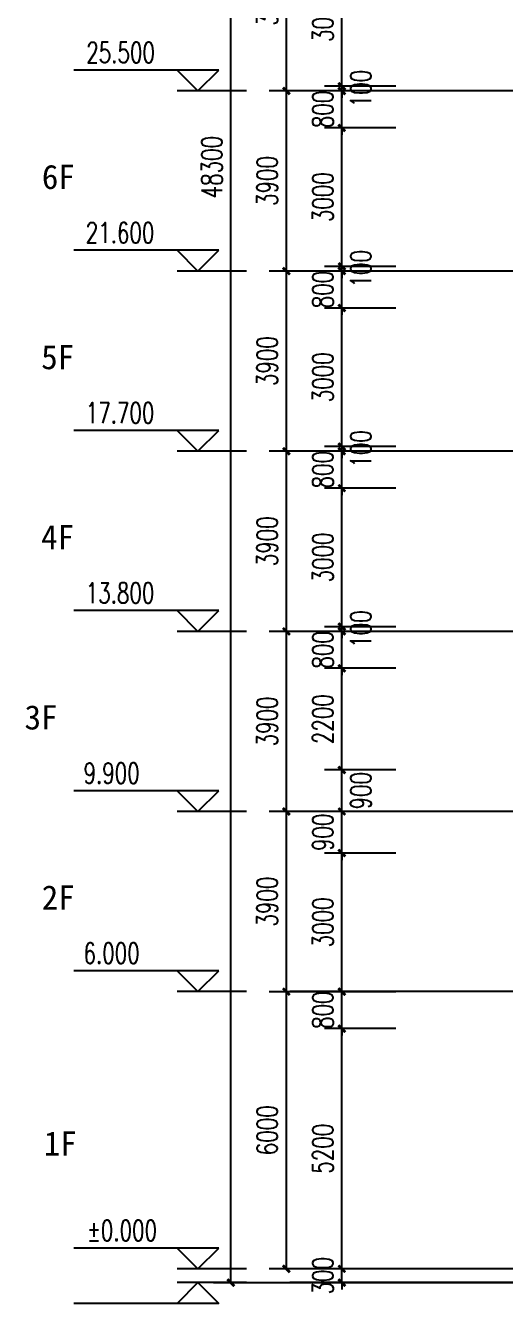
# Model space of a CAD drawing. Extents: x 1738711 to 2346805, y 1189731 to 2516152.
# Drawn here: x 2170277 to 2180659, y 1867271 to 1894936 of the extents above; entities that cross this region are included whole.
import ezdxf

# ---------------------------------------------------------------- set-up
doc = ezdxf.new("R2010")
doc.units = 0
doc.header["$LTSCALE"] = 1000
doc.header["$MEASUREMENT"] = 0
for name, color, linetype in [('DIM_ELEV', 3, 'Continuous'), ('DOTE', 1, 'Continuous'), ('PUB_DIM', 3, 'Continuous'), ('PUB_TEXT', 7, 'Continuous'), ('切线', 35, 'Continuous')]:
    doc.layers.add(name, color=color, linetype=linetype)
doc.styles.add('_TCH_DIM', font='SIMPLEX', dxfattribs={"bigfont": 'GBCBIG'})
doc.styles.add('_TCH_DIM_T3', font='SIMPLEX', dxfattribs={"width": 0.705882, "bigfont": 'GBCBIG'})
doc.styles.add('STW', font='simhei_0.ttf')
doc.dimstyles.new('_TCH_ARCH&&150', dxfattribs={"dimtxt": 446.25, "dimasz": 150, "dimexe": 375, "dimexo": 450, "dimgap": 189.375, "dimtad": 1, "dimdec": 0, "dimzin": 0, "dimdsep": 46, "dimtxsty": '_TCH_DIM_T3', "dimblk": 'ARCHTICK', "dimcen": 0.09, "dimclrt": 7, "dimazin": 2, "dimtfac": 1, "dimtdec": 0, "dimtix": 1, "dimtmove": 2, "dimatfit": 3, "dimfxl": 1, "dimtolj": 1, "dimtzin": 0, "dimarcsym": 0})

# ---------------------------------------------------------------- blocks, each defined once
blk = doc.blocks.new('_ArchTick')
at = {"color": 0, "linetype": 'ByBlock', "const_width": 0.4}
blk.add_lwpolyline([(-0.5, -0.5), (0.5, 0.5)], dxfattribs=at)
blk = doc.blocks.new('*D3050')
at = {"layer": 'Defpoints', "color": 0, "transparency": 16777216}
for p in [(2177120, 1868021), (2178739, 1868021), (2178739, 1867721)]:
    blk.add_point(p, dxfattribs=at)
at = {"layer": 'PUB_DIM', "color": 0, "lineweight": -2, "transparency": 16777216}
for p, q in [((2178289, 1868021), (2176745, 1868021)), ((2177120, 1868021), (2177120, 1868171)), ((2177120, 1867721), (2177120, 1868021)), ((2178289, 1867721), (2176745, 1867721)), ((2177120, 1867721), (2177120, 1867571))]:
    blk.add_line(p, q, dxfattribs=at)
at = {"layer": 'PUB_DIM', "color": 0, "lineweight": -2, "transparency": 16777216, "xscale": 150, "yscale": 150, "zscale": 150}
for p, rotation in [((2177120, 1868021), 270), ((2177120, 1867721), 90)]:
    blk.add_blockref('_ArchTick', p, dxfattribs=dict(at, rotation=rotation))
at = {"layer": 'PUB_DIM', "color": 7, "transparency": 16777216, "insert": (2176707, 1867871), "char_height": 446.2, "attachment_point": 5, "rotation": 90, "style": '_TCH_DIM_T3'}
blk.add_mtext('\\A1;300', dxfattribs=at)
blk = doc.blocks.new('*D3051')
at = {"layer": 'Defpoints', "color": 0, "transparency": 16777216}
for p in [(2177120, 1873221), (2178739, 1873221), (2178739, 1868021)]:
    blk.add_point(p, dxfattribs=at)
at = {"layer": 'PUB_DIM', "color": 0, "lineweight": -2, "transparency": 16777216}
for p, q in [((2178289, 1873221), (2176745, 1873221)), ((2177120, 1868021), (2177120, 1873221)), ((2178289, 1868021), (2176745, 1868021))]:
    blk.add_line(p, q, dxfattribs=at)
at = {"layer": 'PUB_DIM', "color": 0, "lineweight": -2, "transparency": 16777216, "xscale": 150, "yscale": 150, "zscale": 150}
for p, rotation in [((2177120, 1873221), 90), ((2177120, 1868021), 270)]:
    blk.add_blockref('_ArchTick', p, dxfattribs=dict(at, rotation=rotation))
at = {"layer": 'PUB_DIM', "color": 7, "transparency": 16777216, "insert": (2176707, 1870621), "char_height": 446.2, "attachment_point": 5, "rotation": 90, "style": '_TCH_DIM_T3'}
blk.add_mtext('\\A1;5200', dxfattribs=at)
blk = doc.blocks.new('*D3052')
at = {"layer": 'Defpoints', "color": 0, "transparency": 16777216}
for p in [(2177120, 1874021), (2178739, 1874021), (2178739, 1873221)]:
    blk.add_point(p, dxfattribs=at)
at = {"layer": 'PUB_DIM', "color": 0, "lineweight": -2, "transparency": 16777216}
for p, q in [((2178289, 1874021), (2176745, 1874021)), ((2177120, 1874021), (2177120, 1874171)), ((2177120, 1873221), (2177120, 1874021)), ((2178289, 1873221), (2176745, 1873221)), ((2177120, 1873221), (2177120, 1873071))]:
    blk.add_line(p, q, dxfattribs=at)
at = {"layer": 'PUB_DIM', "color": 0, "lineweight": -2, "transparency": 16777216, "xscale": 150, "yscale": 150, "zscale": 150}
for p, rotation in [((2177120, 1874021), 270), ((2177120, 1873221), 90)]:
    blk.add_blockref('_ArchTick', p, dxfattribs=dict(at, rotation=rotation))
at = {"layer": 'PUB_DIM', "color": 7, "transparency": 16777216, "insert": (2176707, 1873621), "char_height": 446.2, "attachment_point": 5, "rotation": 90, "style": '_TCH_DIM_T3'}
blk.add_mtext('\\A1;800', dxfattribs=at)
blk = doc.blocks.new('*D3053')
at = {"layer": 'Defpoints', "color": 0, "transparency": 16777216}
for p in [(2177120, 1877021), (2178739, 1877021), (2178739, 1874021)]:
    blk.add_point(p, dxfattribs=at)
at = {"layer": 'PUB_DIM', "color": 0, "lineweight": -2, "transparency": 16777216}
for p, q in [((2178289, 1877021), (2176745, 1877021)), ((2177120, 1874021), (2177120, 1877021)), ((2178289, 1874021), (2176745, 1874021))]:
    blk.add_line(p, q, dxfattribs=at)
at = {"layer": 'PUB_DIM', "color": 0, "lineweight": -2, "transparency": 16777216, "xscale": 150, "yscale": 150, "zscale": 150}
for p, rotation in [((2177120, 1877021), 90), ((2177120, 1874021), 270)]:
    blk.add_blockref('_ArchTick', p, dxfattribs=dict(at, rotation=rotation))
at = {"layer": 'PUB_DIM', "color": 7, "transparency": 16777216, "insert": (2176707, 1875521), "char_height": 446.2, "attachment_point": 5, "rotation": 90, "style": '_TCH_DIM_T3'}
blk.add_mtext('\\A1;3000', dxfattribs=at)
blk = doc.blocks.new('*D3054')
at = {"layer": 'Defpoints', "color": 0, "transparency": 16777216}
for p in [(2177120, 1877921), (2178739, 1877921), (2178739, 1877021)]:
    blk.add_point(p, dxfattribs=at)
at = {"layer": 'PUB_DIM', "color": 0, "lineweight": -2, "transparency": 16777216}
for p, q in [((2178289, 1877921), (2176745, 1877921)), ((2177120, 1877921), (2177120, 1878071)), ((2177120, 1877021), (2177120, 1877921)), ((2178289, 1877021), (2176745, 1877021)), ((2177120, 1877021), (2177120, 1876871))]:
    blk.add_line(p, q, dxfattribs=at)
at = {"layer": 'PUB_DIM', "color": 0, "lineweight": -2, "transparency": 16777216, "xscale": 150, "yscale": 150, "zscale": 150}
for p, rotation in [((2177120, 1877921), 270), ((2177120, 1877021), 90)]:
    blk.add_blockref('_ArchTick', p, dxfattribs=dict(at, rotation=rotation))
at = {"layer": 'PUB_DIM', "color": 7, "transparency": 16777216, "insert": (2176707, 1877471), "char_height": 446.2, "attachment_point": 5, "rotation": 90, "style": '_TCH_DIM_T3'}
blk.add_mtext('\\A1;900', dxfattribs=at)
blk = doc.blocks.new('*D3055')
at = {"layer": 'Defpoints', "color": 0, "transparency": 16777216}
for p in [(2177120, 1878821), (2178739, 1878821), (2178739, 1877921)]:
    blk.add_point(p, dxfattribs=at)
at = {"layer": 'PUB_DIM', "color": 0, "lineweight": -2, "transparency": 16777216}
for p, q in [((2178289, 1878821), (2176745, 1878821)), ((2177120, 1877921), (2177120, 1878821)), ((2178289, 1877921), (2176745, 1877921))]:
    blk.add_line(p, q, dxfattribs=at)
at = {"layer": 'PUB_DIM', "color": 0, "lineweight": -2, "transparency": 16777216, "xscale": 150, "yscale": 150, "zscale": 150}
for p, rotation in [((2177120, 1878821), 90), ((2177120, 1877921), 270)]:
    blk.add_blockref('_ArchTick', p, dxfattribs=dict(at, rotation=rotation))
at = {"layer": 'PUB_DIM', "color": 7, "transparency": 16777216, "insert": (2177532, 1878371), "char_height": 446.2, "attachment_point": 5, "rotation": 90, "style": '_TCH_DIM_T3'}
blk.add_mtext('\\A1;900', dxfattribs=at)
blk = doc.blocks.new('*D3056')
at = {"layer": 'Defpoints', "color": 0, "transparency": 16777216}
for p in [(2177120, 1881021), (2178739, 1881021), (2178739, 1878821)]:
    blk.add_point(p, dxfattribs=at)
at = {"layer": 'PUB_DIM', "color": 0, "lineweight": -2, "transparency": 16777216}
for p, q in [((2178289, 1881021), (2176745, 1881021)), ((2177120, 1878821), (2177120, 1881021)), ((2178289, 1878821), (2176745, 1878821))]:
    blk.add_line(p, q, dxfattribs=at)
at = {"layer": 'PUB_DIM', "color": 0, "lineweight": -2, "transparency": 16777216, "xscale": 150, "yscale": 150, "zscale": 150}
for p, rotation in [((2177120, 1881021), 90), ((2177120, 1878821), 270)]:
    blk.add_blockref('_ArchTick', p, dxfattribs=dict(at, rotation=rotation))
at = {"layer": 'PUB_DIM', "color": 7, "transparency": 16777216, "insert": (2176707, 1879921), "char_height": 446.2, "attachment_point": 5, "rotation": 90, "style": '_TCH_DIM_T3'}
blk.add_mtext('\\A1;2200', dxfattribs=at)
blk = doc.blocks.new('*D3057')
at = {"layer": 'Defpoints', "color": 0, "transparency": 16777216}
for p in [(2177120, 1881821), (2178739, 1881821), (2178739, 1881021)]:
    blk.add_point(p, dxfattribs=at)
at = {"layer": 'PUB_DIM', "color": 0, "lineweight": -2, "transparency": 16777216}
for p, q in [((2178289, 1881821), (2176745, 1881821)), ((2177120, 1881821), (2177120, 1881971)), ((2177120, 1881021), (2177120, 1881821)), ((2178289, 1881021), (2176745, 1881021)), ((2177120, 1881021), (2177120, 1880871))]:
    blk.add_line(p, q, dxfattribs=at)
at = {"layer": 'PUB_DIM', "color": 0, "lineweight": -2, "transparency": 16777216, "xscale": 150, "yscale": 150, "zscale": 150}
for p, rotation in [((2177120, 1881821), 270), ((2177120, 1881021), 90)]:
    blk.add_blockref('_ArchTick', p, dxfattribs=dict(at, rotation=rotation))
at = {"layer": 'PUB_DIM', "color": 7, "transparency": 16777216, "insert": (2176707, 1881421), "char_height": 446.2, "attachment_point": 5, "rotation": 90, "style": '_TCH_DIM_T3'}
blk.add_mtext('\\A1;800', dxfattribs=at)
blk = doc.blocks.new('*D3058')
at = {"layer": 'Defpoints', "color": 0, "transparency": 16777216}
for p in [(2177120, 1881921), (2178739, 1881921), (2178739, 1881821)]:
    blk.add_point(p, dxfattribs=at)
at = {"layer": 'PUB_DIM', "color": 0, "lineweight": -2, "transparency": 16777216}
for p, q in [((2177120, 1881921), (2177120, 1882071)), ((2178289, 1881921), (2176745, 1881921)), ((2178289, 1881821), (2176745, 1881821)), ((2177120, 1881821), (2177120, 1881921)), ((2177120, 1881821), (2177120, 1881671))]:
    blk.add_line(p, q, dxfattribs=at)
at = {"layer": 'PUB_DIM', "color": 0, "lineweight": -2, "transparency": 16777216, "xscale": 150, "yscale": 150, "zscale": 150}
for p, rotation in [((2177120, 1881921), 270), ((2177120, 1881821), 90)]:
    blk.add_blockref('_ArchTick', p, dxfattribs=dict(at, rotation=rotation))
at = {"layer": 'PUB_DIM', "color": 7, "transparency": 16777216, "insert": (2177532, 1881871), "char_height": 446.2, "attachment_point": 5, "rotation": 90, "style": '_TCH_DIM_T3'}
blk.add_mtext('\\A1;100', dxfattribs=at)
blk = doc.blocks.new('*D3059')
at = {"layer": 'Defpoints', "color": 0, "transparency": 16777216}
for p in [(2177120, 1884921), (2178739, 1884921), (2178739, 1881921)]:
    blk.add_point(p, dxfattribs=at)
at = {"layer": 'PUB_DIM', "color": 0, "lineweight": -2, "transparency": 16777216}
for p, q in [((2178289, 1884921), (2176745, 1884921)), ((2177120, 1881921), (2177120, 1884921)), ((2178289, 1881921), (2176745, 1881921))]:
    blk.add_line(p, q, dxfattribs=at)
at = {"layer": 'PUB_DIM', "color": 0, "lineweight": -2, "transparency": 16777216, "xscale": 150, "yscale": 150, "zscale": 150}
for p, rotation in [((2177120, 1884921), 90), ((2177120, 1881921), 270)]:
    blk.add_blockref('_ArchTick', p, dxfattribs=dict(at, rotation=rotation))
at = {"layer": 'PUB_DIM', "color": 7, "transparency": 16777216, "insert": (2176707, 1883421), "char_height": 446.2, "attachment_point": 5, "rotation": 90, "style": '_TCH_DIM_T3'}
blk.add_mtext('\\A1;3000', dxfattribs=at)
blk = doc.blocks.new('*D3060')
at = {"layer": 'Defpoints', "color": 0, "transparency": 16777216}
for p in [(2177120, 1885721), (2178739, 1885721), (2178739, 1884921)]:
    blk.add_point(p, dxfattribs=at)
at = {"layer": 'PUB_DIM', "color": 0, "lineweight": -2, "transparency": 16777216}
for p, q in [((2178289, 1885721), (2176745, 1885721)), ((2177120, 1885721), (2177120, 1885871)), ((2177120, 1884921), (2177120, 1885721)), ((2178289, 1884921), (2176745, 1884921)), ((2177120, 1884921), (2177120, 1884771))]:
    blk.add_line(p, q, dxfattribs=at)
at = {"layer": 'PUB_DIM', "color": 0, "lineweight": -2, "transparency": 16777216, "xscale": 150, "yscale": 150, "zscale": 150}
for p, rotation in [((2177120, 1885721), 270), ((2177120, 1884921), 90)]:
    blk.add_blockref('_ArchTick', p, dxfattribs=dict(at, rotation=rotation))
at = {"layer": 'PUB_DIM', "color": 7, "transparency": 16777216, "insert": (2176707, 1885321), "char_height": 446.2, "attachment_point": 5, "rotation": 90, "style": '_TCH_DIM_T3'}
blk.add_mtext('\\A1;800', dxfattribs=at)
blk = doc.blocks.new('*D3061')
at = {"layer": 'Defpoints', "color": 0, "transparency": 16777216}
for p in [(2177120, 1885821), (2178739, 1885821), (2178739, 1885721)]:
    blk.add_point(p, dxfattribs=at)
at = {"layer": 'PUB_DIM', "color": 0, "lineweight": -2, "transparency": 16777216}
for p, q in [((2177120, 1885821), (2177120, 1885971)), ((2178289, 1885821), (2176745, 1885821)), ((2178289, 1885721), (2176745, 1885721)), ((2177120, 1885721), (2177120, 1885821)), ((2177120, 1885721), (2177120, 1885571))]:
    blk.add_line(p, q, dxfattribs=at)
at = {"layer": 'PUB_DIM', "color": 0, "lineweight": -2, "transparency": 16777216, "xscale": 150, "yscale": 150, "zscale": 150}
for p, rotation in [((2177120, 1885821), 270), ((2177120, 1885721), 90)]:
    blk.add_blockref('_ArchTick', p, dxfattribs=dict(at, rotation=rotation))
at = {"layer": 'PUB_DIM', "color": 7, "transparency": 16777216, "insert": (2177532, 1885771), "char_height": 446.2, "attachment_point": 5, "rotation": 90, "style": '_TCH_DIM_T3'}
blk.add_mtext('\\A1;100', dxfattribs=at)
blk = doc.blocks.new('*D3062')
at = {"layer": 'Defpoints', "color": 0, "transparency": 16777216}
for p in [(2177120, 1888821), (2178739, 1888821), (2178739, 1885821)]:
    blk.add_point(p, dxfattribs=at)
at = {"layer": 'PUB_DIM', "color": 0, "lineweight": -2, "transparency": 16777216}
for p, q in [((2178289, 1888821), (2176745, 1888821)), ((2177120, 1885821), (2177120, 1888821)), ((2178289, 1885821), (2176745, 1885821))]:
    blk.add_line(p, q, dxfattribs=at)
at = {"layer": 'PUB_DIM', "color": 0, "lineweight": -2, "transparency": 16777216, "xscale": 150, "yscale": 150, "zscale": 150}
for p, rotation in [((2177120, 1888821), 90), ((2177120, 1885821), 270)]:
    blk.add_blockref('_ArchTick', p, dxfattribs=dict(at, rotation=rotation))
at = {"layer": 'PUB_DIM', "color": 7, "transparency": 16777216, "insert": (2176707, 1887321), "char_height": 446.2, "attachment_point": 5, "rotation": 90, "style": '_TCH_DIM_T3'}
blk.add_mtext('\\A1;3000', dxfattribs=at)
blk = doc.blocks.new('*D3063')
at = {"layer": 'Defpoints', "color": 0, "transparency": 16777216}
for p in [(2177120, 1889621), (2178739, 1889621), (2178739, 1888821)]:
    blk.add_point(p, dxfattribs=at)
at = {"layer": 'PUB_DIM', "color": 0, "lineweight": -2, "transparency": 16777216}
for p, q in [((2178289, 1889621), (2176745, 1889621)), ((2177120, 1889621), (2177120, 1889771)), ((2177120, 1888821), (2177120, 1889621)), ((2178289, 1888821), (2176745, 1888821)), ((2177120, 1888821), (2177120, 1888671))]:
    blk.add_line(p, q, dxfattribs=at)
at = {"layer": 'PUB_DIM', "color": 0, "lineweight": -2, "transparency": 16777216, "xscale": 150, "yscale": 150, "zscale": 150}
for p, rotation in [((2177120, 1889621), 270), ((2177120, 1888821), 90)]:
    blk.add_blockref('_ArchTick', p, dxfattribs=dict(at, rotation=rotation))
at = {"layer": 'PUB_DIM', "color": 7, "transparency": 16777216, "insert": (2176707, 1889221), "char_height": 446.2, "attachment_point": 5, "rotation": 90, "style": '_TCH_DIM_T3'}
blk.add_mtext('\\A1;800', dxfattribs=at)
blk = doc.blocks.new('*D3064')
at = {"layer": 'Defpoints', "color": 0, "transparency": 16777216}
for p in [(2177120, 1889721), (2178739, 1889721), (2178739, 1889621)]:
    blk.add_point(p, dxfattribs=at)
at = {"layer": 'PUB_DIM', "color": 0, "lineweight": -2, "transparency": 16777216}
for p, q in [((2177120, 1889721), (2177120, 1889871)), ((2178289, 1889721), (2176745, 1889721)), ((2178289, 1889621), (2176745, 1889621)), ((2177120, 1889621), (2177120, 1889721)), ((2177120, 1889621), (2177120, 1889471))]:
    blk.add_line(p, q, dxfattribs=at)
at = {"layer": 'PUB_DIM', "color": 0, "lineweight": -2, "transparency": 16777216, "xscale": 150, "yscale": 150, "zscale": 150}
for p, rotation in [((2177120, 1889721), 270), ((2177120, 1889621), 90)]:
    blk.add_blockref('_ArchTick', p, dxfattribs=dict(at, rotation=rotation))
at = {"layer": 'PUB_DIM', "color": 7, "transparency": 16777216, "insert": (2177532, 1889671), "char_height": 446.2, "attachment_point": 5, "rotation": 90, "style": '_TCH_DIM_T3'}
blk.add_mtext('\\A1;100', dxfattribs=at)
blk = doc.blocks.new('*D3065')
at = {"layer": 'Defpoints', "color": 0, "transparency": 16777216}
for p in [(2177120, 1892721), (2178739, 1892721), (2178739, 1889721)]:
    blk.add_point(p, dxfattribs=at)
at = {"layer": 'PUB_DIM', "color": 0, "lineweight": -2, "transparency": 16777216}
for p, q in [((2178289, 1892721), (2176745, 1892721)), ((2177120, 1889721), (2177120, 1892721)), ((2178289, 1889721), (2176745, 1889721))]:
    blk.add_line(p, q, dxfattribs=at)
at = {"layer": 'PUB_DIM', "color": 0, "lineweight": -2, "transparency": 16777216, "xscale": 150, "yscale": 150, "zscale": 150}
for p, rotation in [((2177120, 1892721), 90), ((2177120, 1889721), 270)]:
    blk.add_blockref('_ArchTick', p, dxfattribs=dict(at, rotation=rotation))
at = {"layer": 'PUB_DIM', "color": 7, "transparency": 16777216, "insert": (2176707, 1891221), "char_height": 446.2, "attachment_point": 5, "rotation": 90, "style": '_TCH_DIM_T3'}
blk.add_mtext('\\A1;3000', dxfattribs=at)
blk = doc.blocks.new('*D3066')
at = {"layer": 'Defpoints', "color": 0, "transparency": 16777216}
for p in [(2177120, 1893521), (2178739, 1893521), (2178739, 1892721)]:
    blk.add_point(p, dxfattribs=at)
at = {"layer": 'PUB_DIM', "color": 0, "lineweight": -2, "transparency": 16777216}
for p, q in [((2177120, 1893521), (2177120, 1893671)), ((2178289, 1893521), (2176745, 1893521)), ((2177120, 1892721), (2177120, 1893521)), ((2178289, 1892721), (2176745, 1892721)), ((2177120, 1892721), (2177120, 1892571))]:
    blk.add_line(p, q, dxfattribs=at)
at = {"layer": 'PUB_DIM', "color": 0, "lineweight": -2, "transparency": 16777216, "xscale": 150, "yscale": 150, "zscale": 150}
for p, rotation in [((2177120, 1893521), 270), ((2177120, 1892721), 90)]:
    blk.add_blockref('_ArchTick', p, dxfattribs=dict(at, rotation=rotation))
at = {"layer": 'PUB_DIM', "color": 7, "transparency": 16777216, "insert": (2176707, 1893121), "char_height": 446.2, "attachment_point": 5, "rotation": 90, "style": '_TCH_DIM_T3'}
blk.add_mtext('\\A1;800', dxfattribs=at)
blk = doc.blocks.new('*D3067')
at = {"layer": 'Defpoints', "color": 0, "transparency": 16777216}
for p in [(2177120, 1893621), (2178739, 1893621), (2178739, 1893521)]:
    blk.add_point(p, dxfattribs=at)
at = {"layer": 'PUB_DIM', "color": 0, "lineweight": -2, "transparency": 16777216}
for p, q in [((2177120, 1893621), (2177120, 1893771)), ((2178289, 1893621), (2176745, 1893621)), ((2178289, 1893521), (2176745, 1893521)), ((2177120, 1893521), (2177120, 1893621)), ((2177120, 1893521), (2177120, 1893371))]:
    blk.add_line(p, q, dxfattribs=at)
at = {"layer": 'PUB_DIM', "color": 0, "lineweight": -2, "transparency": 16777216, "xscale": 150, "yscale": 150, "zscale": 150}
for p, rotation in [((2177120, 1893621), 270), ((2177120, 1893521), 90)]:
    blk.add_blockref('_ArchTick', p, dxfattribs=dict(at, rotation=rotation))
at = {"layer": 'PUB_DIM', "color": 7, "transparency": 16777216, "insert": (2177532, 1893571), "char_height": 446.2, "attachment_point": 5, "rotation": 90, "style": '_TCH_DIM_T3'}
blk.add_mtext('\\A1;100', dxfattribs=at)
blk = doc.blocks.new('*D3068')
at = {"layer": 'Defpoints', "color": 0, "transparency": 16777216}
for p in [(2177120, 1896621), (2178739, 1896621), (2178739, 1893621)]:
    blk.add_point(p, dxfattribs=at)
at = {"layer": 'PUB_DIM', "color": 0, "lineweight": -2, "transparency": 16777216}
for p, q in [((2178289, 1896621), (2176745, 1896621)), ((2177120, 1893621), (2177120, 1896621)), ((2178289, 1893621), (2176745, 1893621))]:
    blk.add_line(p, q, dxfattribs=at)
at = {"layer": 'PUB_DIM', "color": 0, "lineweight": -2, "transparency": 16777216, "xscale": 150, "yscale": 150, "zscale": 150}
for p, rotation in [((2177120, 1896621), 90), ((2177120, 1893621), 270)]:
    blk.add_blockref('_ArchTick', p, dxfattribs=dict(at, rotation=rotation))
at = {"layer": 'PUB_DIM', "color": 7, "transparency": 16777216, "insert": (2176707, 1895121), "char_height": 446.2, "attachment_point": 5, "rotation": 90, "style": '_TCH_DIM_T3'}
blk.add_mtext('\\A1;3000', dxfattribs=at)
blk = doc.blocks.new('*D3494')
at = {"layer": 'Defpoints', "color": 0, "transparency": 16777216}
for p in [(2175920, 1874021), (2177539, 1874021), (2177539, 1868021)]:
    blk.add_point(p, dxfattribs=at)
at = {"layer": 'PUB_DIM', "color": 0, "lineweight": -2, "transparency": 16777216}
for p, q in [((2177089, 1874021), (2175545, 1874021)), ((2175920, 1868021), (2175920, 1874021)), ((2177089, 1868021), (2175545, 1868021))]:
    blk.add_line(p, q, dxfattribs=at)
at = {"layer": 'PUB_DIM', "color": 0, "lineweight": -2, "transparency": 16777216, "xscale": 150, "yscale": 150, "zscale": 150}
for p, rotation in [((2175920, 1874021), 90), ((2175920, 1868021), 270)]:
    blk.add_blockref('_ArchTick', p, dxfattribs=dict(at, rotation=rotation))
at = {"layer": 'PUB_DIM', "color": 7, "transparency": 16777216, "insert": (2175507, 1871021), "char_height": 446.2, "attachment_point": 5, "rotation": 90, "style": '_TCH_DIM_T3'}
blk.add_mtext('\\A1;6000', dxfattribs=at)
blk = doc.blocks.new('*D3495')
at = {"layer": 'Defpoints', "color": 0, "transparency": 16777216}
for p in [(2175920, 1877921), (2177539, 1877921), (2177539, 1874021)]:
    blk.add_point(p, dxfattribs=at)
at = {"layer": 'PUB_DIM', "color": 0, "lineweight": -2, "transparency": 16777216}
for p, q in [((2177089, 1877921), (2175545, 1877921)), ((2175920, 1874021), (2175920, 1877921)), ((2177089, 1874021), (2175545, 1874021))]:
    blk.add_line(p, q, dxfattribs=at)
at = {"layer": 'PUB_DIM', "color": 0, "lineweight": -2, "transparency": 16777216, "xscale": 150, "yscale": 150, "zscale": 150}
for p, rotation in [((2175920, 1877921), 90), ((2175920, 1874021), 270)]:
    blk.add_blockref('_ArchTick', p, dxfattribs=dict(at, rotation=rotation))
at = {"layer": 'PUB_DIM', "color": 7, "transparency": 16777216, "insert": (2175507, 1875971), "char_height": 446.2, "attachment_point": 5, "rotation": 90, "style": '_TCH_DIM_T3'}
blk.add_mtext('\\A1;3900', dxfattribs=at)
blk = doc.blocks.new('*D3496')
at = {"layer": 'Defpoints', "color": 0, "transparency": 16777216}
for p in [(2175920, 1881821), (2177539, 1881821), (2177539, 1877921)]:
    blk.add_point(p, dxfattribs=at)
at = {"layer": 'PUB_DIM', "color": 0, "lineweight": -2, "transparency": 16777216}
for p, q in [((2177089, 1881821), (2175545, 1881821)), ((2175920, 1877921), (2175920, 1881821)), ((2177089, 1877921), (2175545, 1877921))]:
    blk.add_line(p, q, dxfattribs=at)
at = {"layer": 'PUB_DIM', "color": 0, "lineweight": -2, "transparency": 16777216, "xscale": 150, "yscale": 150, "zscale": 150}
for p, rotation in [((2175920, 1881821), 90), ((2175920, 1877921), 270)]:
    blk.add_blockref('_ArchTick', p, dxfattribs=dict(at, rotation=rotation))
at = {"layer": 'PUB_DIM', "color": 7, "transparency": 16777216, "insert": (2175507, 1879871), "char_height": 446.2, "attachment_point": 5, "rotation": 90, "style": '_TCH_DIM_T3'}
blk.add_mtext('\\A1;3900', dxfattribs=at)
blk = doc.blocks.new('*D3497')
at = {"layer": 'Defpoints', "color": 0, "transparency": 16777216}
for p in [(2175920, 1885721), (2177539, 1885721), (2177539, 1881821)]:
    blk.add_point(p, dxfattribs=at)
at = {"layer": 'PUB_DIM', "color": 0, "lineweight": -2, "transparency": 16777216}
for p, q in [((2177089, 1885721), (2175545, 1885721)), ((2175920, 1881821), (2175920, 1885721)), ((2177089, 1881821), (2175545, 1881821))]:
    blk.add_line(p, q, dxfattribs=at)
at = {"layer": 'PUB_DIM', "color": 0, "lineweight": -2, "transparency": 16777216, "xscale": 150, "yscale": 150, "zscale": 150}
for p, rotation in [((2175920, 1885721), 90), ((2175920, 1881821), 270)]:
    blk.add_blockref('_ArchTick', p, dxfattribs=dict(at, rotation=rotation))
at = {"layer": 'PUB_DIM', "color": 7, "transparency": 16777216, "insert": (2175507, 1883771), "char_height": 446.2, "attachment_point": 5, "rotation": 90, "style": '_TCH_DIM_T3'}
blk.add_mtext('\\A1;3900', dxfattribs=at)
blk = doc.blocks.new('*D3498')
at = {"layer": 'Defpoints', "color": 0, "transparency": 16777216}
for p in [(2175920, 1889621), (2177539, 1889621), (2177539, 1885721)]:
    blk.add_point(p, dxfattribs=at)
at = {"layer": 'PUB_DIM', "color": 0, "lineweight": -2, "transparency": 16777216}
for p, q in [((2177089, 1889621), (2175545, 1889621)), ((2175920, 1885721), (2175920, 1889621)), ((2177089, 1885721), (2175545, 1885721))]:
    blk.add_line(p, q, dxfattribs=at)
at = {"layer": 'PUB_DIM', "color": 0, "lineweight": -2, "transparency": 16777216, "xscale": 150, "yscale": 150, "zscale": 150}
for p, rotation in [((2175920, 1889621), 90), ((2175920, 1885721), 270)]:
    blk.add_blockref('_ArchTick', p, dxfattribs=dict(at, rotation=rotation))
at = {"layer": 'PUB_DIM', "color": 7, "transparency": 16777216, "insert": (2175507, 1887671), "char_height": 446.2, "attachment_point": 5, "rotation": 90, "style": '_TCH_DIM_T3'}
blk.add_mtext('\\A1;3900', dxfattribs=at)
blk = doc.blocks.new('*D3499')
at = {"layer": 'Defpoints', "color": 0, "transparency": 16777216}
for p in [(2175920, 1893521), (2177539, 1893521), (2177539, 1889621)]:
    blk.add_point(p, dxfattribs=at)
at = {"layer": 'PUB_DIM', "color": 0, "lineweight": -2, "transparency": 16777216}
for p, q in [((2177089, 1893521), (2175545, 1893521)), ((2175920, 1889621), (2175920, 1893521)), ((2177089, 1889621), (2175545, 1889621))]:
    blk.add_line(p, q, dxfattribs=at)
at = {"layer": 'PUB_DIM', "color": 0, "lineweight": -2, "transparency": 16777216, "xscale": 150, "yscale": 150, "zscale": 150}
for p, rotation in [((2175920, 1893521), 90), ((2175920, 1889621), 270)]:
    blk.add_blockref('_ArchTick', p, dxfattribs=dict(at, rotation=rotation))
at = {"layer": 'PUB_DIM', "color": 7, "transparency": 16777216, "insert": (2175507, 1891571), "char_height": 446.2, "attachment_point": 5, "rotation": 90, "style": '_TCH_DIM_T3'}
blk.add_mtext('\\A1;3900', dxfattribs=at)
blk = doc.blocks.new('*D3500')
at = {"layer": 'Defpoints', "color": 0, "transparency": 16777216}
for p in [(2175920, 1897421), (2177539, 1897421), (2177539, 1893521)]:
    blk.add_point(p, dxfattribs=at)
at = {"layer": 'PUB_DIM', "color": 0, "lineweight": -2, "transparency": 16777216}
for p, q in [((2177089, 1897421), (2175545, 1897421)), ((2175920, 1893521), (2175920, 1897421)), ((2177089, 1893521), (2175545, 1893521))]:
    blk.add_line(p, q, dxfattribs=at)
at = {"layer": 'PUB_DIM', "color": 0, "lineweight": -2, "transparency": 16777216, "xscale": 150, "yscale": 150, "zscale": 150}
for p, rotation in [((2175920, 1897421), 90), ((2175920, 1893521), 270)]:
    blk.add_blockref('_ArchTick', p, dxfattribs=dict(at, rotation=rotation))
at = {"layer": 'PUB_DIM', "color": 7, "transparency": 16777216, "insert": (2175507, 1895471), "char_height": 446.2, "attachment_point": 5, "rotation": 90, "style": '_TCH_DIM_T3'}
blk.add_mtext('\\A1;3900', dxfattribs=at)
blk = doc.blocks.new('*D3506')
at = {"layer": 'Defpoints', "color": 0, "transparency": 16777216}
for p in [(2174720, 1916021), (2178739, 1916021), (2178739, 1867721)]:
    blk.add_point(p, dxfattribs=at)
at = {"layer": 'PUB_DIM', "color": 0, "lineweight": -2, "transparency": 16777216}
for p, q in [((2178289, 1916021), (2174345, 1916021)), ((2174720, 1867721), (2174720, 1916021)), ((2178289, 1867721), (2174345, 1867721))]:
    blk.add_line(p, q, dxfattribs=at)
at = {"layer": 'PUB_DIM', "color": 0, "lineweight": -2, "transparency": 16777216, "xscale": 150, "yscale": 150, "zscale": 150}
for p, rotation in [((2174720, 1916021), 90), ((2174720, 1867721), 270)]:
    blk.add_blockref('_ArchTick', p, dxfattribs=dict(at, rotation=rotation))
at = {"layer": 'PUB_DIM', "color": 7, "transparency": 16777216, "insert": (2174307, 1891871), "char_height": 446.2, "attachment_point": 5, "rotation": 90, "style": '_TCH_DIM_T3'}
blk.add_mtext('\\A1;48300', dxfattribs=at)

msp = doc.modelspace()

# ---------------------------------------------------------------- linework, layer by layer
at = {"layer": 'DIM_ELEV'}
for p, q in [((2174455.8, 1893971.5), (2171323.8, 1893971.5)), ((2174005.8, 1893521.5), (2173555.8, 1893971.5)), ((2174005.8, 1893521.5), (2174455.8, 1893971.5)), ((2175055.8, 1893521.5), (2173555.8, 1893521.5)), ((2174455.8, 1890071.5), (2171323.8, 1890071.5)), ((2174005.8, 1889621.5), (2173555.8, 1890071.5)), ((2174005.8, 1889621.5), (2174455.8, 1890071.5)), ((2175055.8, 1889621.5), (2173555.8, 1889621.5)), ((2174455.8, 1886171.5), (2171323.8, 1886171.5)), ((2174005.8, 1885721.5), (2173555.8, 1886171.5)), ((2174005.8, 1885721.5), (2174455.8, 1886171.5)), ((2175055.8, 1885721.5), (2173555.8, 1885721.5)), ((2174455.8, 1882271.5), (2171323.8, 1882271.5)), ((2174005.8, 1881821.5), (2173555.8, 1882271.5)), ((2174005.8, 1881821.5), (2174455.8, 1882271.5)), ((2175055.8, 1881821.5), (2173555.8, 1881821.5)), ((2174455.8, 1878371.5), (2171323.8, 1878371.5)), ((2174005.8, 1877921.5), (2173555.8, 1878371.5)), ((2174005.8, 1877921.5), (2174455.8, 1878371.5)), ((2175055.8, 1877921.5), (2173555.8, 1877921.5)), ((2174455.8, 1874471.5), (2171323.8, 1874471.5)), ((2174005.8, 1874021.5), (2173555.8, 1874471.5)), ((2174005.8, 1874021.5), (2174455.8, 1874471.5)), ((2175055.8, 1874021.5), (2173555.8, 1874021.5)), ((2174455.8, 1868471.5), (2171323.8, 1868471.5)), ((2174005.8, 1868021.5), (2173555.8, 1868471.5)), ((2174005.8, 1868021.5), (2174455.8, 1868471.5)), ((2175055.8, 1868021.5), (2173555.8, 1868021.5)), ((2174005.8, 1867721.5), (2173555.8, 1867271.5)), ((2175055.8, 1867721.5), (2173555.8, 1867721.5)), ((2174005.8, 1867721.5), (2174455.8, 1867271.5)), ((2174455.8, 1867271.5), (2171323.8, 1867271.5))]:
    msp.add_line(p, q, dxfattribs=at)
at = {"layer": 'DOTE'}
for p, q in [((2220962.5, 1893521.5), (2175992.3, 1893521.5)), ((2220962.5, 1889621.5), (2175992.3, 1889621.5)), ((2220962.5, 1885721.5), (2175992.3, 1885721.5)), ((2220962.5, 1881821.5), (2175992.3, 1881821.5)), ((2220962.5, 1877921.5), (2175992.3, 1877921.5)), ((2220962.5, 1874021.5), (2175992.3, 1874021.5)), ((2220962.5, 1868021.5), (2175992.3, 1868021.5)), ((2220962.5, 1867721.5), (2175992.3, 1867721.5))]:
    msp.add_line(p, q, dxfattribs=at)
at = {"layer": '切线', "const_width": 50}
msp.add_lwpolyline([(2175992.3, 1867721.5), (2220962.5, 1867721.5)], dxfattribs=at)

# ---------------------------------------------------------------- texts
at = {"style": 'STW'}
for s, p in [('6F', (2170629.6, 1891397.3)), ('5F', (2170614.8, 1887497.3)), ('4F', (2170611.9, 1883597.3)), ('3F', (2170254.5, 1879697.3)), ('2F', (2170626.7, 1875797.3)), ('1F', (2170671, 1870471.2))]:
    msp.add_text(s, height=525.74, dxfattribs=at).set_placement(p)
at = {"layer": 'PUB_TEXT', "color": 7, "style": '_TCH_DIM', "width": 0.705882}
for s, p in [('25.500', (2171590.8, 1894129)), ('21.600', (2171578.8, 1890229)), ('17.700', (2171578.8, 1886329)), ('13.800', (2171578.8, 1882429)), ('9.900', (2171530.8, 1878529)), ('6.000', (2171530.8, 1874629)), ('%%P0.000', (2171608.8, 1868629))]:
    msp.add_text(s, height=446.25, dxfattribs=at).set_placement(p)

# ---------------------------------------------------------------- dimensions: what is measured, and where the dimension line sits
at = {"layer": 'PUB_DIM'}
for p1, p2, distance, picture, middle in [((2178738.7, 1867721.5), (2178738.7, 1916021.5), 4019.1, '*D3506', (2174307.1, 1891871.5)), ((2177538.7, 1893521.5), (2177538.7, 1897421.5), 1619.1, '*D3500', (2175507.1, 1895471.5)), ((2178738.7, 1893621.5), (2178738.7, 1896621.5), 1619.1, '*D3068', (2176707.1, 1895121.5)), ((2178738.7, 1892721.5), (2178738.7, 1893521.5), 1619.1, '*D3066', (2176707.1, 1893121.5)), ((2177538.7, 1889621.5), (2177538.7, 1893521.5), 1619.1, '*D3499', (2175507.1, 1891571.5)), ((2178738.7, 1889721.5), (2178738.7, 1892721.5), 1619.1, '*D3065', (2176707.1, 1891221.5)), ((2177538.7, 1885721.5), (2177538.7, 1889621.5), 1619.1, '*D3498', (2175507.1, 1887671.5)), ((2178738.7, 1888821.5), (2178738.7, 1889621.5), 1619.1, '*D3063', (2176707.1, 1889221.5)), ((2178738.7, 1885821.5), (2178738.7, 1888821.5), 1619.1, '*D3062', (2176707.1, 1887321.5)), ((2177538.7, 1881821.5), (2177538.7, 1885721.5), 1619.1, '*D3497', (2175507.1, 1883771.5)), ((2178738.7, 1884921.5), (2178738.7, 1885721.5), 1619.1, '*D3060', (2176707.1, 1885321.5)), ((2178738.7, 1881921.5), (2178738.7, 1884921.5), 1619.1, '*D3059', (2176707.1, 1883421.5)), ((2177538.7, 1877921.5), (2177538.7, 1881821.5), 1619.1, '*D3496', (2175507.1, 1879871.5)), ((2178738.7, 1881021.5), (2178738.7, 1881821.5), 1619.1, '*D3057', (2176707.1, 1881421.5)), ((2178738.7, 1878821.5), (2178738.7, 1881021.5), 1619.1, '*D3056', (2176707.1, 1879921.5)), ((2177538.7, 1874021.5), (2177538.7, 1877921.5), 1619.1, '*D3495', (2175507.1, 1875971.5)), ((2178738.7, 1877021.5), (2178738.7, 1877921.5), 1619.1, '*D3054', (2176707.1, 1877471.5)), ((2178738.7, 1874021.5), (2178738.7, 1877021.5), 1619.1, '*D3053', (2176707.1, 1875521.5)), ((2177538.7, 1868021.5), (2177538.7, 1874021.5), 1619.1, '*D3494', (2175507.1, 1871021.5)), ((2178738.7, 1873221.5), (2178738.7, 1874021.5), 1619.1, '*D3052', (2176707.1, 1873621.5)), ((2178738.7, 1868021.5), (2178738.7, 1873221.5), 1619.1, '*D3051', (2176707.1, 1870621.5)), ((2178738.7, 1867721.5), (2178738.7, 1868021.5), 1619.1, '*D3050', (2176707.1, 1867871.5))]:
    dim = msp.add_aligned_dim(p1=p1, p2=p2, distance=distance, dimstyle='_TCH_ARCH&&150', dxfattribs=at)
    dim.commit()
    dim.dimension.update_dxf_attribs({"geometry": picture, "text_midpoint": middle})
for base, p1, p2, picture, middle in [((2177119.6, 1893621.5), (2178738.7, 1893521.5), (2178738.7, 1893621.5), '*D3067', (2177532.1, 1893571.5)), ((2177119.6, 1889721.5), (2178738.7, 1889621.5), (2178738.7, 1889721.5), '*D3064', (2177532.1, 1889671.5)), ((2177119.6, 1885821.5), (2178738.7, 1885721.5), (2178738.7, 1885821.5), '*D3061', (2177532.1, 1885771.5)), ((2177119.6, 1881921.5), (2178738.7, 1881821.5), (2178738.7, 1881921.5), '*D3058', (2177532.1, 1881871.5)), ((2177119.6, 1878821.5), (2178738.7, 1877921.5), (2178738.7, 1878821.5), '*D3055', (2177532.1, 1878371.5))]:
    dim = msp.add_linear_dim(base=base, p1=p1, p2=p2, angle=90, dimstyle='_TCH_ARCH&&150', dxfattribs=at)
    dim.commit()
    dim.dimension.update_dxf_attribs({"geometry": picture, "text_midpoint": middle, "dimtype": 129})

doc.saveas('drawing.dxf')
